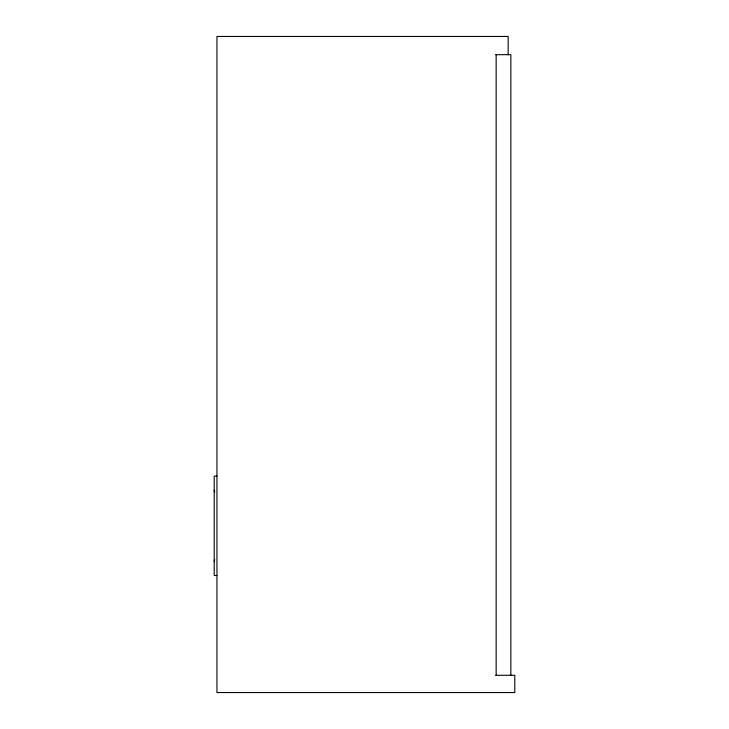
<?xml version="1.0" encoding="UTF-8"?>
<svg xmlns="http://www.w3.org/2000/svg" width="729" height="729" viewBox="0 0 729 729"><rect width="100%" height="100%" fill="white"/><g stroke="black" fill="none" stroke-linecap="round" stroke-linejoin="round"><path stroke-width="1.09" d="M214.208 561.467L214.235 561.111A2.743 2.743 0 0 1 214.773 559.799M495.629 54.684L510.847 54.684L510.847 675.282M216.95 476.146L214.208 476.146L214.208 575.518L216.95 575.518M495.629 675.282L514.792 675.282L514.792 692.55L216.95 692.55L216.95 36.45L508.159 36.45L508.159 54.684M214.208 490.198L214.235 490.562A2.743 2.743 0 0 0 214.773 491.875M496.157 54.684L496.157 675.282"/></g></svg>
